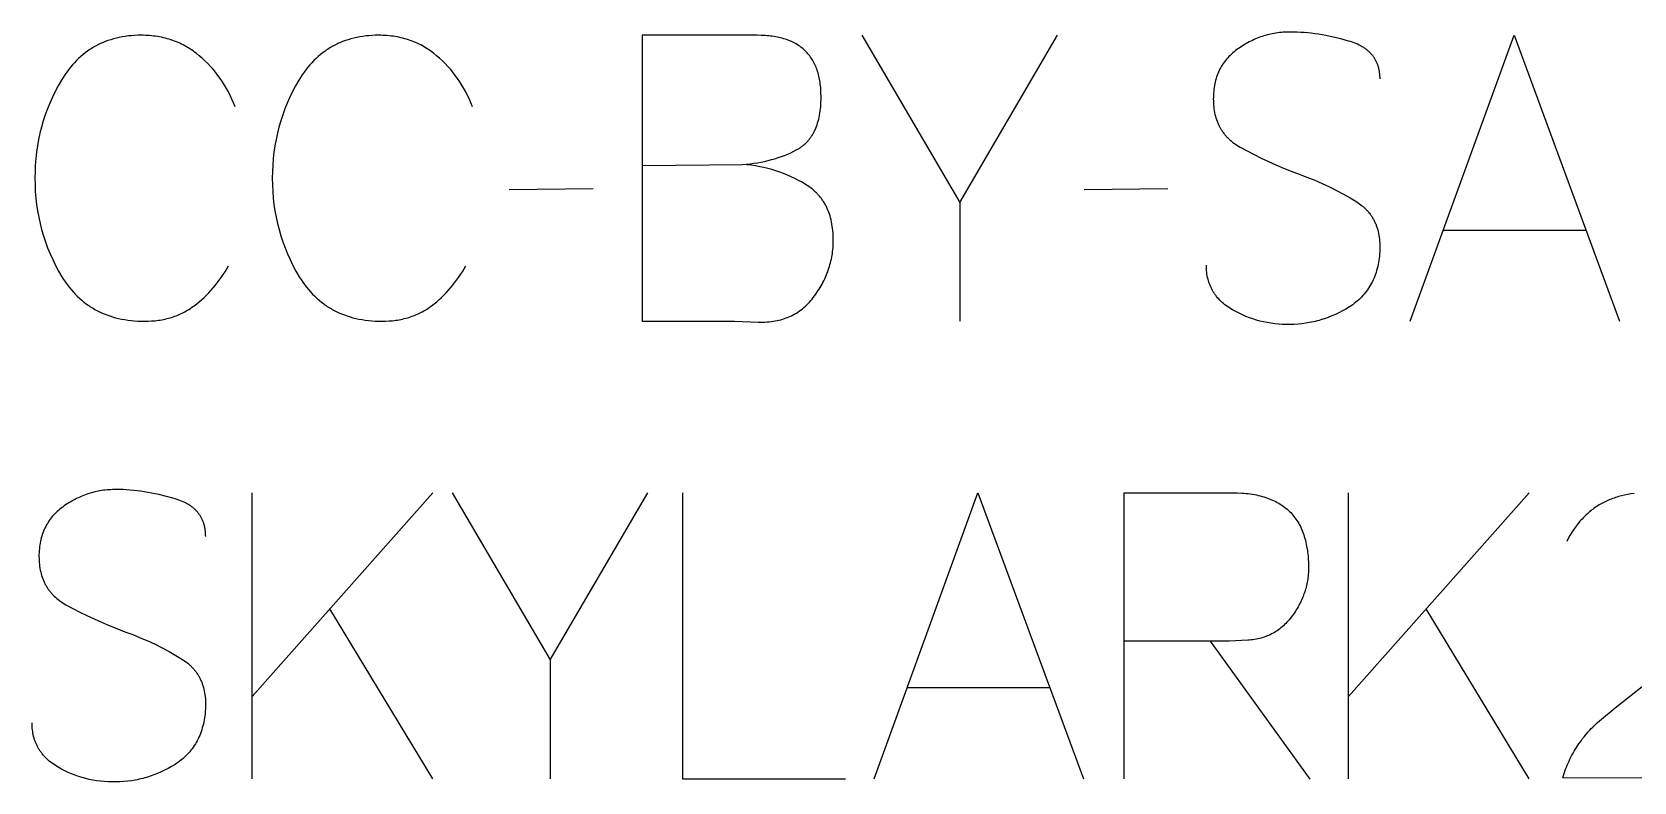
# Model space of a CAD drawing. Header units: millimetres. Extents: x -1220 to 1220, y -1270 to 3560.
# Drawn here: x -863.4 to -448.9, y 2892.2 to 3086.3 of the extents above; entities that cross this region are included whole.
import ezdxf

# ---------------------------------------------------------------- set-up
doc = ezdxf.new("R2010")
doc.units = ezdxf.units.MM
doc.layers.add('TC', color=220, linetype='Continuous', true_color=0xff00bb)

msp = doc.modelspace()

# ---------------------------------------------------------------- linework, layer by layer
at = {"layer": 'TC'}
for points in [[(-810.83, 3066.94), (-811.22, 3067.93), (-811.64, 3068.9), (-812.09, 3069.85), (-812.56, 3070.78), (-813.05, 3071.68), (-813.57, 3072.56), (-814.12, 3073.42), (-814.69, 3074.26), (-815.28, 3075.07), (-815.9, 3075.86), (-816.54, 3076.64), (-817.21, 3077.38), (-817.9, 3078.11), (-818.62, 3078.81), (-819.36, 3079.49), (-820.13, 3080.15), (-820.91, 3080.79), (-821.3, 3081.1), (-821.71, 3081.39), (-822.11, 3081.67), (-822.53, 3081.95), (-822.95, 3082.21), (-823.37, 3082.46), (-823.8, 3082.71), (-824.23, 3082.94), (-824.67, 3083.16), (-825.12, 3083.37), (-825.57, 3083.57), (-826.02, 3083.76), (-826.48, 3083.95), (-826.95, 3084.12), (-827.42, 3084.28), (-827.9, 3084.43), (-828.38, 3084.56), (-828.87, 3084.69), (-829.36, 3084.81), (-829.86, 3084.92), (-830.36, 3085.02), (-830.87, 3085.11), (-831.39, 3085.18), (-831.91, 3085.25), (-832.43, 3085.31), (-832.97, 3085.35), (-833.5, 3085.39), (-834.04, 3085.42), (-834.59, 3085.43), (-835.14, 3085.44), (-835.99, 3085.43), (-836.82, 3085.39), (-837.64, 3085.33), (-838.45, 3085.26), (-839.24, 3085.15), (-840.02, 3085.03), (-840.79, 3084.88), (-841.54, 3084.71), (-842.29, 3084.52), (-843.02, 3084.3), (-843.73, 3084.06), (-844.43, 3083.8), (-845.12, 3083.52), (-845.46, 3083.37), (-845.8, 3083.21), (-846.13, 3083.05), (-846.46, 3082.88), (-846.79, 3082.71), (-847.11, 3082.53), (-847.44, 3082.35), (-847.75, 3082.16), (-848.07, 3081.96), (-848.38, 3081.76), (-848.68, 3081.55), (-848.99, 3081.34), (-849.59, 3080.89), (-850.17, 3080.43), (-850.75, 3079.94), (-851.31, 3079.43), (-851.85, 3078.9), (-852.39, 3078.34), (-852.91, 3077.76), (-853.41, 3077.16), (-853.91, 3076.53), (-854.39, 3075.89), (-854.86, 3075.22), (-855.31, 3074.52), (-855.76, 3073.81), (-856.59, 3072.36), (-857.37, 3070.89), (-858.09, 3069.41), (-858.76, 3067.9), (-859.38, 3066.38), (-859.94, 3064.84), (-860.45, 3063.28), (-860.91, 3061.7), (-861.31, 3060.11), (-861.66, 3058.5), (-861.96, 3056.87), (-862.2, 3055.22), (-862.39, 3053.55), (-862.52, 3051.86), (-862.6, 3050.16), (-862.63, 3048.44), (-862.6, 3046.71), (-862.52, 3045.01), (-862.38, 3043.32), (-862.19, 3041.65), (-861.95, 3040), (-861.65, 3038.36), (-861.29, 3036.74), (-860.88, 3035.14), (-860.42, 3033.56), (-859.9, 3031.99), (-859.33, 3030.44), (-858.7, 3028.91), (-858.02, 3027.4), (-857.29, 3025.9), (-856.5, 3024.42), (-855.65, 3022.96), (-855.2, 3022.25), (-854.74, 3021.56), (-854.26, 3020.9), (-853.77, 3020.26), (-853.26, 3019.64), (-852.74, 3019.04), (-852.21, 3018.47), (-851.66, 3017.92), (-851.1, 3017.39), (-850.52, 3016.88), (-849.93, 3016.4), (-849.33, 3015.94), (-849.02, 3015.72), (-848.71, 3015.5), (-848.4, 3015.29), (-848.08, 3015.08), (-847.76, 3014.88), (-847.43, 3014.69), (-847.1, 3014.5), (-846.77, 3014.32), (-846.1, 3013.97), (-845.41, 3013.64), (-844.71, 3013.34), (-843.99, 3013.06), (-843.26, 3012.8), (-842.51, 3012.56), (-841.76, 3012.35), (-840.98, 3012.16), (-840.2, 3011.99), (-839.4, 3011.84), (-838.58, 3011.72), (-837.75, 3011.62), (-836.91, 3011.54), (-836.05, 3011.48), (-835.18, 3011.45), (-834.3, 3011.44), (-833.35, 3011.45), (-832.43, 3011.5), (-831.97, 3011.54), (-831.52, 3011.58), (-831.08, 3011.63), (-830.64, 3011.69), (-830.2, 3011.75), (-829.77, 3011.83), (-829.34, 3011.91), (-828.92, 3012), (-828.5, 3012.1), (-828.08, 3012.21), (-827.67, 3012.32), (-827.27, 3012.44), (-826.87, 3012.57), (-826.47, 3012.71), (-826.08, 3012.85), (-825.69, 3013.01), (-825.31, 3013.17), (-824.93, 3013.34), (-824.56, 3013.51), (-824.19, 3013.7), (-823.82, 3013.89), (-823.46, 3014.09), (-823.11, 3014.3), (-822.76, 3014.51), (-822.41, 3014.74), (-822.07, 3014.97), (-821.73, 3015.21), (-821.4, 3015.45), (-820.75, 3015.97), (-820.1, 3016.49), (-819.48, 3017.04), (-818.86, 3017.61), (-818.26, 3018.19), (-817.67, 3018.79), (-817.1, 3019.41), (-816.54, 3020.05), (-815.99, 3020.71), (-815.45, 3021.38), (-814.93, 3022.08), (-814.42, 3022.79), (-813.93, 3023.52), (-813.44, 3024.26), (-812.98, 3025.03), (-812.52, 3025.81)], [(-749.41, 3066.94), (-749.8, 3067.93), (-750.22, 3068.9), (-750.67, 3069.85), (-751.14, 3070.78), (-751.63, 3071.68), (-752.15, 3072.56), (-752.7, 3073.42), (-753.27, 3074.26), (-753.86, 3075.07), (-754.48, 3075.86), (-755.12, 3076.64), (-755.79, 3077.38), (-756.48, 3078.11), (-757.2, 3078.81), (-757.94, 3079.49), (-758.71, 3080.15), (-759.49, 3080.79), (-759.88, 3081.1), (-760.29, 3081.39), (-760.69, 3081.67), (-761.11, 3081.95), (-761.53, 3082.21), (-761.95, 3082.46), (-762.38, 3082.71), (-762.81, 3082.94), (-763.25, 3083.16), (-763.7, 3083.37), (-764.15, 3083.57), (-764.6, 3083.76), (-765.06, 3083.95), (-765.53, 3084.12), (-766, 3084.28), (-766.48, 3084.43), (-766.96, 3084.56), (-767.45, 3084.69), (-767.94, 3084.81), (-768.44, 3084.92), (-768.94, 3085.02), (-769.45, 3085.11), (-769.97, 3085.18), (-770.49, 3085.25), (-771.01, 3085.31), (-771.55, 3085.35), (-772.08, 3085.39), (-772.62, 3085.42), (-773.17, 3085.43), (-773.72, 3085.44), (-774.57, 3085.43), (-775.4, 3085.39), (-776.22, 3085.33), (-777.03, 3085.26), (-777.82, 3085.15), (-778.6, 3085.03), (-779.37, 3084.88), (-780.12, 3084.71), (-780.87, 3084.52), (-781.6, 3084.3), (-782.31, 3084.06), (-783.01, 3083.8), (-783.7, 3083.52), (-784.04, 3083.37), (-784.38, 3083.21), (-784.71, 3083.05), (-785.04, 3082.88), (-785.37, 3082.71), (-785.69, 3082.53), (-786.02, 3082.35), (-786.33, 3082.16), (-786.65, 3081.96), (-786.96, 3081.76), (-787.26, 3081.55), (-787.57, 3081.34), (-788.17, 3080.89), (-788.75, 3080.43), (-789.33, 3079.94), (-789.89, 3079.43), (-790.43, 3078.9), (-790.97, 3078.34), (-791.49, 3077.76), (-791.99, 3077.16), (-792.49, 3076.53), (-792.97, 3075.89), (-793.44, 3075.22), (-793.89, 3074.52), (-794.34, 3073.81), (-795.17, 3072.36), (-795.95, 3070.89), (-796.67, 3069.41), (-797.34, 3067.9), (-797.96, 3066.38), (-798.52, 3064.84), (-799.03, 3063.28), (-799.49, 3061.7), (-799.89, 3060.11), (-800.24, 3058.5), (-800.54, 3056.87), (-800.78, 3055.22), (-800.97, 3053.55), (-801.1, 3051.86), (-801.18, 3050.16), (-801.21, 3048.44), (-801.18, 3046.71), (-801.1, 3045.01), (-800.96, 3043.32), (-800.77, 3041.65), (-800.53, 3040), (-800.23, 3038.36), (-799.87, 3036.74), (-799.46, 3035.14), (-799, 3033.56), (-798.48, 3031.99), (-797.91, 3030.44), (-797.28, 3028.91), (-796.6, 3027.4), (-795.87, 3025.9), (-795.08, 3024.42), (-794.23, 3022.96), (-793.78, 3022.25), (-793.32, 3021.56), (-792.84, 3020.9), (-792.35, 3020.26), (-791.84, 3019.64), (-791.32, 3019.04), (-790.79, 3018.47), (-790.24, 3017.92), (-789.68, 3017.39), (-789.1, 3016.88), (-788.51, 3016.4), (-787.91, 3015.94), (-787.6, 3015.72), (-787.29, 3015.5), (-786.98, 3015.29), (-786.66, 3015.08), (-786.34, 3014.88), (-786.01, 3014.69), (-785.68, 3014.5), (-785.35, 3014.32), (-784.68, 3013.97), (-783.99, 3013.64), (-783.29, 3013.34), (-782.57, 3013.06), (-781.84, 3012.8), (-781.09, 3012.56), (-780.34, 3012.35), (-779.56, 3012.16), (-778.78, 3011.99), (-777.98, 3011.84), (-777.16, 3011.72), (-776.33, 3011.62), (-775.49, 3011.54), (-774.63, 3011.48), (-773.76, 3011.45), (-772.88, 3011.44), (-771.93, 3011.45), (-771.01, 3011.5), (-770.55, 3011.54), (-770.1, 3011.58), (-769.66, 3011.63), (-769.22, 3011.69), (-768.78, 3011.75), (-768.35, 3011.83), (-767.92, 3011.91), (-767.5, 3012), (-767.08, 3012.1), (-766.66, 3012.21), (-766.25, 3012.32), (-765.85, 3012.44), (-765.45, 3012.57), (-765.05, 3012.71), (-764.66, 3012.85), (-764.27, 3013.01), (-763.89, 3013.17), (-763.51, 3013.34), (-763.14, 3013.51), (-762.77, 3013.7), (-762.4, 3013.89), (-762.04, 3014.09), (-761.69, 3014.3), (-761.34, 3014.51), (-760.99, 3014.74), (-760.65, 3014.97), (-760.31, 3015.21), (-759.98, 3015.45), (-759.33, 3015.97), (-758.68, 3016.49), (-758.06, 3017.04), (-757.44, 3017.61), (-756.84, 3018.19), (-756.25, 3018.79), (-755.68, 3019.41), (-755.12, 3020.05), (-754.57, 3020.71), (-754.03, 3021.38), (-753.51, 3022.08), (-753, 3022.79), (-752.51, 3023.52), (-752.02, 3024.26), (-751.56, 3025.03), (-751.1, 3025.81)], [(-705.54, 3085.44), (-705.54, 3011.44), (-681.65, 3011.44), (-675.41, 3011.23), (-674.84, 3011.21), (-674.29, 3011.21), (-673.74, 3011.23), (-673.2, 3011.26), (-672.67, 3011.3), (-672.14, 3011.35), (-671.62, 3011.42), (-671.11, 3011.5), (-670.61, 3011.6), (-670.12, 3011.71), (-669.63, 3011.83), (-669.15, 3011.97), (-668.68, 3012.12), (-668.22, 3012.28), (-667.77, 3012.46), (-667.32, 3012.65), (-666.88, 3012.86), (-666.45, 3013.08), (-666.03, 3013.31), (-665.61, 3013.55), (-665.21, 3013.81), (-664.81, 3014.09), (-664.41, 3014.37), (-664.03, 3014.67), (-663.65, 3014.99), (-663.29, 3015.32), (-662.93, 3015.66), (-662.57, 3016.01), (-662.23, 3016.38), (-661.89, 3016.76), (-661.56, 3017.16), (-661.24, 3017.57), (-660.62, 3018.42), (-660.32, 3018.85), (-660.03, 3019.28), (-659.75, 3019.72), (-659.48, 3020.15), (-659.22, 3020.59), (-658.98, 3021.04), (-658.74, 3021.48), (-658.51, 3021.93), (-658.29, 3022.38), (-658.09, 3022.84), (-657.89, 3023.29), (-657.7, 3023.75), (-657.52, 3024.21), (-657.36, 3024.68), (-657.2, 3025.14), (-657.05, 3025.61), (-656.92, 3026.09), (-656.79, 3026.56), (-656.67, 3027.04), (-656.57, 3027.52), (-656.47, 3028), (-656.39, 3028.49), (-656.31, 3028.98), (-656.24, 3029.47), (-656.19, 3029.96), (-656.14, 3030.46), (-656.11, 3030.96), (-656.08, 3031.46), (-656.07, 3031.97), (-656.06, 3032.47), (-656.07, 3033.1), (-656.09, 3033.71), (-656.13, 3034.31), (-656.17, 3034.9), (-656.24, 3035.47), (-656.32, 3036.04), (-656.41, 3036.59), (-656.51, 3037.14), (-656.63, 3037.67), (-656.76, 3038.19), (-656.91, 3038.7), (-657.07, 3039.2), (-657.25, 3039.69), (-657.44, 3040.17), (-657.64, 3040.63), (-657.86, 3041.09), (-657.97, 3041.31), (-658.09, 3041.53), (-658.21, 3041.75), (-658.34, 3041.97), (-658.47, 3042.18), (-658.6, 3042.39), (-658.73, 3042.59), (-658.87, 3042.8), (-659.01, 3043), (-659.16, 3043.2), (-659.31, 3043.39), (-659.46, 3043.58), (-659.62, 3043.77), (-659.78, 3043.96), (-659.94, 3044.15), (-660.11, 3044.33), (-660.28, 3044.51), (-660.45, 3044.68), (-660.63, 3044.85), (-660.81, 3045.03), (-660.99, 3045.19), (-661.18, 3045.36), (-661.37, 3045.52), (-661.57, 3045.68), (-661.97, 3045.99), (-662.38, 3046.29), (-662.81, 3046.57), (-663.25, 3046.85), (-664.16, 3047.39), (-665.08, 3047.9), (-666.01, 3048.39), (-666.96, 3048.84), (-667.93, 3049.26), (-668.91, 3049.66), (-669.91, 3050.03), (-670.92, 3050.37), (-671.94, 3050.68), (-672.98, 3050.96), (-674.03, 3051.21), (-675.1, 3051.43), (-676.19, 3051.62), (-677.29, 3051.79), (-678.4, 3051.92), (-679.53, 3052.03)], [(-705.54, 3051.71), (-679.53, 3052.03), (-678.55, 3052.11), (-677.58, 3052.21), (-676.62, 3052.33), (-675.68, 3052.47), (-674.75, 3052.63), (-673.84, 3052.81), (-672.94, 3053.02), (-672.05, 3053.25), (-671.18, 3053.5), (-670.32, 3053.77), (-669.48, 3054.06), (-668.65, 3054.37), (-667.83, 3054.7), (-667.03, 3055.06), (-666.24, 3055.44), (-665.47, 3055.84), (-665.28, 3055.94), (-665.09, 3056.06), (-664.9, 3056.17), (-664.72, 3056.29), (-664.53, 3056.41), (-664.36, 3056.53), (-664.18, 3056.66), (-664.01, 3056.79), (-663.84, 3056.92), (-663.67, 3057.06), (-663.51, 3057.2), (-663.35, 3057.35), (-663.19, 3057.49), (-663.04, 3057.65), (-662.89, 3057.8), (-662.74, 3057.96), (-662.6, 3058.12), (-662.46, 3058.28), (-662.32, 3058.45), (-662.18, 3058.62), (-662.05, 3058.8), (-661.92, 3058.97), (-661.79, 3059.16), (-661.67, 3059.34), (-661.55, 3059.53), (-661.43, 3059.72), (-661.32, 3059.91), (-661.21, 3060.11), (-661.1, 3060.31), (-660.99, 3060.52), (-660.89, 3060.73), (-660.79, 3060.94), (-660.7, 3061.15), (-660.6, 3061.37), (-660.43, 3061.82), (-660.26, 3062.28), (-660.11, 3062.75), (-659.97, 3063.24), (-659.84, 3063.74), (-659.73, 3064.25), (-659.62, 3064.78), (-659.53, 3065.32), (-659.45, 3065.87), (-659.39, 3066.44), (-659.33, 3067.02), (-659.29, 3067.61), (-659.26, 3068.22), (-659.24, 3068.84), (-659.23, 3069.47), (-659.25, 3070.46), (-659.27, 3070.94), (-659.3, 3071.41), (-659.33, 3071.87), (-659.38, 3072.33), (-659.43, 3072.78), (-659.49, 3073.22), (-659.56, 3073.65), (-659.64, 3074.07), (-659.72, 3074.49), (-659.81, 3074.9), (-659.91, 3075.3), (-660.02, 3075.69), (-660.14, 3076.08), (-660.26, 3076.46), (-660.4, 3076.83), (-660.54, 3077.19), (-660.69, 3077.55), (-660.84, 3077.89), (-661.01, 3078.23), (-661.18, 3078.56), (-661.36, 3078.89), (-661.55, 3079.2), (-661.75, 3079.51), (-661.96, 3079.81), (-662.17, 3080.1), (-662.39, 3080.39), (-662.62, 3080.66), (-662.86, 3080.93), (-663.1, 3081.19), (-663.36, 3081.45), (-663.62, 3081.69), (-663.89, 3081.93), (-664.17, 3082.16), (-664.45, 3082.38), (-664.75, 3082.6), (-665.05, 3082.8), (-665.36, 3083), (-665.68, 3083.19), (-666, 3083.38), (-666.34, 3083.55), (-666.68, 3083.72), (-667.03, 3083.88), (-667.39, 3084.03), (-667.75, 3084.17), (-668.13, 3084.31), (-668.51, 3084.44), (-668.9, 3084.56), (-669.3, 3084.67), (-669.71, 3084.78), (-670.12, 3084.88), (-670.54, 3084.97), (-670.97, 3085.05), (-671.41, 3085.12), (-671.86, 3085.19), (-672.32, 3085.25), (-672.78, 3085.3), (-673.25, 3085.34), (-673.73, 3085.37), (-674.71, 3085.42), (-675.73, 3085.44), (-705.54, 3085.44)], [(-648.66, 3085.44), (-623.29, 3042.2), (-598.03, 3085.44)], [(-514.62, 3074.13), (-514.62, 3074.59), (-514.63, 3074.82), (-514.65, 3075.04), (-514.67, 3075.27), (-514.69, 3075.49), (-514.71, 3075.71), (-514.74, 3075.92), (-514.78, 3076.13), (-514.82, 3076.34), (-514.86, 3076.55), (-514.9, 3076.76), (-514.95, 3076.96), (-515.01, 3077.16), (-515.06, 3077.36), (-515.13, 3077.55), (-515.19, 3077.75), (-515.26, 3077.94), (-515.33, 3078.13), (-515.41, 3078.31), (-515.49, 3078.49), (-515.58, 3078.67), (-515.67, 3078.85), (-515.76, 3079.03), (-515.86, 3079.2), (-515.96, 3079.37), (-516.07, 3079.54), (-516.17, 3079.7), (-516.29, 3079.86), (-516.41, 3080.02), (-516.53, 3080.18), (-516.65, 3080.34), (-516.78, 3080.49), (-516.91, 3080.64), (-517.05, 3080.79), (-517.19, 3080.93), (-517.34, 3081.07), (-517.49, 3081.21), (-517.64, 3081.35), (-517.8, 3081.48), (-517.96, 3081.62), (-518.12, 3081.75), (-518.29, 3081.87), (-518.46, 3082), (-518.64, 3082.12), (-518.82, 3082.24), (-519.01, 3082.36), (-519.2, 3082.47), (-519.39, 3082.58), (-519.59, 3082.69), (-519.79, 3082.8), (-519.99, 3082.9), (-520.41, 3083.1), (-520.85, 3083.29), (-521.3, 3083.48), (-521.77, 3083.65), (-522.26, 3083.81), (-522.76, 3083.96), (-524.75, 3084.5), (-526.71, 3084.97), (-528.63, 3085.37), (-530.53, 3085.7), (-531.46, 3085.84), (-532.39, 3085.96), (-533.3, 3086.06), (-534.21, 3086.14), (-535.11, 3086.2), (-536.01, 3086.25), (-536.89, 3086.27), (-537.77, 3086.28), (-538.25, 3086.28), (-538.73, 3086.26), (-539.2, 3086.24), (-539.67, 3086.21), (-540.14, 3086.17), (-540.61, 3086.12), (-541.07, 3086.07), (-541.53, 3086), (-541.98, 3085.92), (-542.44, 3085.84), (-542.89, 3085.75), (-543.33, 3085.64), (-543.78, 3085.53), (-544.22, 3085.41), (-544.65, 3085.28), (-545.09, 3085.15), (-545.52, 3085), (-545.95, 3084.84), (-546.37, 3084.68), (-546.8, 3084.51), (-547.21, 3084.32), (-547.63, 3084.13), (-548.04, 3083.93), (-548.45, 3083.73), (-548.86, 3083.51), (-549.26, 3083.28), (-549.66, 3083.05), (-550.06, 3082.8), (-550.45, 3082.55), (-550.84, 3082.29), (-551.23, 3082.02), (-551.62, 3081.74), (-551.99, 3081.46), (-552.36, 3081.17), (-552.71, 3080.87), (-553.05, 3080.57), (-553.38, 3080.25), (-553.7, 3079.93), (-554.01, 3079.61), (-554.3, 3079.27), (-554.58, 3078.93), (-554.85, 3078.58), (-555.11, 3078.22), (-555.35, 3077.86), (-555.59, 3077.48), (-555.81, 3077.1), (-556.02, 3076.72), (-556.22, 3076.32), (-556.4, 3075.92), (-556.57, 3075.5), (-556.74, 3075.09), (-556.89, 3074.66), (-557.02, 3074.22), (-557.15, 3073.78), (-557.26, 3073.33), (-557.36, 3072.88), (-557.45, 3072.41), (-557.53, 3071.94), (-557.6, 3071.46), (-557.65, 3070.97), (-557.69, 3070.48), (-557.72, 3069.97), (-557.74, 3069.46), (-557.75, 3068.95), (-557.74, 3068.41), (-557.72, 3067.89), (-557.69, 3067.38), (-557.64, 3066.88), (-557.58, 3066.38), (-557.5, 3065.9), (-557.41, 3065.42), (-557.31, 3064.95), (-557.2, 3064.5), (-557.07, 3064.05), (-556.92, 3063.61), (-556.77, 3063.18), (-556.68, 3062.97), (-556.6, 3062.76), (-556.51, 3062.55), (-556.41, 3062.34), (-556.32, 3062.14), (-556.22, 3061.94), (-556.11, 3061.74), (-556, 3061.55), (-555.89, 3061.35), (-555.78, 3061.16), (-555.66, 3060.97), (-555.54, 3060.78), (-555.42, 3060.6), (-555.29, 3060.42), (-555.16, 3060.24), (-555.02, 3060.06), (-554.88, 3059.88), (-554.74, 3059.71), (-554.6, 3059.54), (-554.45, 3059.37), (-554.3, 3059.2), (-554.14, 3059.04), (-553.99, 3058.88), (-553.82, 3058.72), (-553.49, 3058.41), (-553.14, 3058.1), (-552.78, 3057.81), (-552.41, 3057.52), (-552.02, 3057.25), (-551.62, 3056.98), (-551.2, 3056.72), (-550.77, 3056.47), (-549.01, 3055.51), (-547.2, 3054.57), (-545.36, 3053.66), (-543.48, 3052.77), (-541.55, 3051.91), (-539.59, 3051.08), (-537.59, 3050.27), (-535.55, 3049.49), (-533.51, 3048.73), (-531.52, 3047.93), (-529.59, 3047.1), (-527.7, 3046.22), (-525.86, 3045.3), (-524.07, 3044.34), (-522.33, 3043.34), (-520.64, 3042.31), (-520.23, 3042.04), (-519.84, 3041.76), (-519.46, 3041.47), (-519.27, 3041.32), (-519.09, 3041.17), (-518.92, 3041.02), (-518.74, 3040.86), (-518.57, 3040.71), (-518.41, 3040.55), (-518.24, 3040.38), (-518.08, 3040.22), (-517.93, 3040.05), (-517.77, 3039.88), (-517.63, 3039.71), (-517.48, 3039.53), (-517.34, 3039.36), (-517.2, 3039.18), (-517.07, 3039), (-516.94, 3038.81), (-516.81, 3038.62), (-516.69, 3038.44), (-516.57, 3038.24), (-516.45, 3038.05), (-516.34, 3037.85), (-516.23, 3037.65), (-516.13, 3037.45), (-516.02, 3037.25), (-515.93, 3037.04), (-515.83, 3036.83), (-515.74, 3036.62), (-515.65, 3036.41), (-515.57, 3036.19), (-515.49, 3035.98), (-515.42, 3035.76), (-515.34, 3035.53), (-515.27, 3035.31), (-515.21, 3035.08), (-515.09, 3034.62), (-514.98, 3034.14), (-514.89, 3033.66), (-514.81, 3033.17), (-514.75, 3032.67), (-514.71, 3032.15), (-514.67, 3031.63), (-514.65, 3031.1), (-514.65, 3030.56), (-514.66, 3030.01), (-514.68, 3029.45), (-514.72, 3028.88), (-514.77, 3028.31), (-514.84, 3027.75), (-514.92, 3027.2), (-515.01, 3026.65), (-515.11, 3026.12), (-515.22, 3025.59), (-515.35, 3025.08), (-515.49, 3024.57), (-515.64, 3024.07), (-515.8, 3023.59), (-515.98, 3023.11), (-516.17, 3022.64), (-516.37, 3022.17), (-516.58, 3021.72), (-516.81, 3021.28), (-517.05, 3020.85), (-517.3, 3020.42), (-517.56, 3020), (-517.84, 3019.6), (-518.13, 3019.2), (-518.43, 3018.81), (-518.74, 3018.43), (-519.06, 3018.06), (-519.4, 3017.7), (-519.75, 3017.35), (-520.11, 3017.01), (-520.49, 3016.67), (-520.87, 3016.35), (-521.27, 3016.03), (-521.68, 3015.72), (-522.11, 3015.43), (-522.55, 3015.14), (-523.44, 3014.6), (-524.33, 3014.09), (-525.24, 3013.62), (-526.16, 3013.19), (-527.09, 3012.79), (-528.02, 3012.42), (-528.97, 3012.08), (-529.44, 3011.93), (-529.92, 3011.78), (-530.4, 3011.64), (-530.88, 3011.51), (-531.37, 3011.39), (-531.85, 3011.28), (-532.34, 3011.18), (-532.83, 3011.08), (-533.82, 3010.91), (-534.82, 3010.78), (-535.83, 3010.69), (-536.85, 3010.62), (-537.87, 3010.59), (-538.89, 3010.59), (-539.89, 3010.63), (-540.88, 3010.69), (-541.86, 3010.79), (-542.83, 3010.92), (-543.79, 3011.08), (-544.73, 3011.27), (-545.67, 3011.49), (-546.6, 3011.74), (-547.51, 3012.03), (-548.42, 3012.34), (-549.31, 3012.69), (-550.19, 3013.07), (-551.07, 3013.48), (-551.93, 3013.92), (-552.78, 3014.4), (-553.2, 3014.65), (-553.6, 3014.9), (-553.99, 3015.16), (-554.37, 3015.43), (-554.73, 3015.71), (-555.08, 3015.99), (-555.42, 3016.29), (-555.74, 3016.58), (-556.05, 3016.89), (-556.35, 3017.2), (-556.63, 3017.52), (-556.9, 3017.85), (-557.03, 3018.02), (-557.16, 3018.19), (-557.28, 3018.36), (-557.4, 3018.53), (-557.52, 3018.7), (-557.64, 3018.88), (-557.75, 3019.05), (-557.85, 3019.23), (-557.96, 3019.41), (-558.06, 3019.6), (-558.16, 3019.78), (-558.25, 3019.97), (-558.34, 3020.16), (-558.43, 3020.35), (-558.51, 3020.54), (-558.59, 3020.73), (-558.67, 3020.93), (-558.75, 3021.12), (-558.82, 3021.32), (-558.88, 3021.52), (-559.01, 3021.93), (-559.12, 3022.35), (-559.22, 3022.77), (-559.31, 3023.2), (-559.38, 3023.63), (-559.44, 3024.07), (-559.49, 3024.53), (-559.52, 3024.98), (-559.54, 3025.45), (-559.55, 3025.92)], [(-506.79, 3011.44), (-479.94, 3085.44), (-452.67, 3011.44)], [(-718.22, 3045.69), (-739.89, 3045.48)], [(-623.29, 3042.2), (-623.29, 3011.44)], [(-569.48, 3045.69), (-591.15, 3045.48)], [(-498.23, 3035.01), (-461.44, 3035.01)], [(-818.44, 2955.73), (-818.45, 2956.19), (-818.46, 2956.42), (-818.47, 2956.64), (-818.49, 2956.87), (-818.51, 2957.09), (-818.54, 2957.31), (-818.57, 2957.52), (-818.6, 2957.73), (-818.64, 2957.94), (-818.68, 2958.15), (-818.73, 2958.36), (-818.78, 2958.56), (-818.83, 2958.76), (-818.89, 2958.96), (-818.95, 2959.15), (-819.01, 2959.35), (-819.08, 2959.54), (-819.16, 2959.73), (-819.23, 2959.91), (-819.32, 2960.09), (-819.4, 2960.27), (-819.49, 2960.45), (-819.58, 2960.63), (-819.68, 2960.8), (-819.78, 2960.97), (-819.89, 2961.14), (-820, 2961.3), (-820.11, 2961.46), (-820.23, 2961.62), (-820.35, 2961.78), (-820.47, 2961.94), (-820.6, 2962.09), (-820.74, 2962.24), (-820.87, 2962.39), (-821.02, 2962.53), (-821.16, 2962.67), (-821.31, 2962.81), (-821.46, 2962.95), (-821.62, 2963.08), (-821.78, 2963.22), (-821.95, 2963.35), (-822.11, 2963.47), (-822.29, 2963.6), (-822.46, 2963.72), (-822.64, 2963.84), (-822.83, 2963.96), (-823.02, 2964.07), (-823.21, 2964.18), (-823.41, 2964.29), (-823.61, 2964.4), (-823.81, 2964.5), (-824.23, 2964.7), (-824.67, 2964.89), (-825.12, 2965.08), (-825.59, 2965.25), (-826.08, 2965.41), (-826.58, 2965.56), (-828.57, 2966.1), (-830.53, 2966.57), (-832.46, 2966.97), (-834.35, 2967.3), (-835.28, 2967.44), (-836.21, 2967.56), (-837.13, 2967.66), (-838.04, 2967.74), (-838.94, 2967.8), (-839.83, 2967.85), (-840.71, 2967.87), (-841.59, 2967.88), (-842.07, 2967.88), (-842.55, 2967.86), (-843.02, 2967.84), (-843.5, 2967.81), (-843.96, 2967.77), (-844.43, 2967.72), (-844.89, 2967.67), (-845.35, 2967.6), (-845.81, 2967.52), (-846.26, 2967.44), (-846.71, 2967.35), (-847.16, 2967.24), (-847.6, 2967.13), (-848.04, 2967.01), (-848.48, 2966.88), (-848.91, 2966.75), (-849.34, 2966.6), (-849.77, 2966.44), (-850.2, 2966.28), (-850.62, 2966.11), (-851.04, 2965.92), (-851.45, 2965.73), (-851.87, 2965.53), (-852.27, 2965.33), (-852.68, 2965.11), (-853.08, 2964.88), (-853.48, 2964.65), (-853.88, 2964.4), (-854.28, 2964.15), (-854.67, 2963.89), (-855.05, 2963.62), (-855.44, 2963.34), (-855.82, 2963.06), (-856.18, 2962.77), (-856.54, 2962.47), (-856.88, 2962.17), (-857.21, 2961.85), (-857.52, 2961.53), (-857.83, 2961.21), (-858.12, 2960.87), (-858.4, 2960.53), (-858.67, 2960.18), (-858.93, 2959.82), (-859.18, 2959.46), (-859.41, 2959.08), (-859.63, 2958.7), (-859.84, 2958.32), (-860.04, 2957.92), (-860.22, 2957.52), (-860.4, 2957.1), (-860.56, 2956.69), (-860.71, 2956.26), (-860.85, 2955.82), (-860.97, 2955.38), (-861.09, 2954.93), (-861.19, 2954.48), (-861.28, 2954.01), (-861.36, 2953.54), (-861.42, 2953.06), (-861.48, 2952.57), (-861.52, 2952.08), (-861.55, 2951.57), (-861.57, 2951.06), (-861.57, 2950.55), (-861.56, 2950.01), (-861.54, 2949.49), (-861.51, 2948.98), (-861.46, 2948.48), (-861.4, 2947.98), (-861.33, 2947.5), (-861.24, 2947.02), (-861.13, 2946.55), (-861.02, 2946.1), (-860.89, 2945.65), (-860.75, 2945.21), (-860.59, 2944.78), (-860.51, 2944.57), (-860.42, 2944.36), (-860.33, 2944.15), (-860.24, 2943.94), (-860.14, 2943.74), (-860.04, 2943.54), (-859.93, 2943.34), (-859.83, 2943.15), (-859.72, 2942.95), (-859.6, 2942.76), (-859.48, 2942.57), (-859.36, 2942.38), (-859.24, 2942.2), (-859.11, 2942.02), (-858.98, 2941.84), (-858.85, 2941.66), (-858.71, 2941.48), (-858.57, 2941.31), (-858.42, 2941.14), (-858.27, 2940.97), (-858.12, 2940.8), (-857.97, 2940.64), (-857.81, 2940.48), (-857.65, 2940.32), (-857.31, 2940.01), (-856.97, 2939.7), (-856.6, 2939.41), (-856.23, 2939.12), (-855.84, 2938.85), (-855.44, 2938.58), (-855.02, 2938.32), (-854.59, 2938.07), (-852.83, 2937.11), (-851.03, 2936.17), (-849.18, 2935.26), (-847.3, 2934.37), (-845.38, 2933.51), (-843.41, 2932.68), (-841.41, 2931.87), (-839.37, 2931.09), (-837.33, 2930.33), (-835.35, 2929.53), (-833.41, 2928.7), (-831.52, 2927.82), (-829.68, 2926.9), (-827.89, 2925.94), (-826.16, 2924.94), (-824.47, 2923.91), (-824.06, 2923.64), (-823.66, 2923.36), (-823.28, 2923.07), (-823.1, 2922.92), (-822.92, 2922.77), (-822.74, 2922.62), (-822.56, 2922.46), (-822.39, 2922.31), (-822.23, 2922.15), (-822.07, 2921.98), (-821.91, 2921.82), (-821.75, 2921.65), (-821.6, 2921.48), (-821.45, 2921.31), (-821.3, 2921.13), (-821.16, 2920.96), (-821.03, 2920.78), (-820.89, 2920.6), (-820.76, 2920.41), (-820.63, 2920.22), (-820.51, 2920.04), (-820.39, 2919.84), (-820.28, 2919.65), (-820.16, 2919.45), (-820.05, 2919.25), (-819.95, 2919.05), (-819.85, 2918.85), (-819.75, 2918.64), (-819.66, 2918.43), (-819.56, 2918.22), (-819.48, 2918.01), (-819.39, 2917.79), (-819.31, 2917.58), (-819.24, 2917.36), (-819.17, 2917.13), (-819.1, 2916.91), (-819.03, 2916.68), (-818.91, 2916.22), (-818.81, 2915.74), (-818.71, 2915.26), (-818.64, 2914.77), (-818.58, 2914.27), (-818.53, 2913.75), (-818.49, 2913.23), (-818.48, 2912.7), (-818.47, 2912.16), (-818.48, 2911.61), (-818.51, 2911.05), (-818.55, 2910.48), (-818.6, 2909.91), (-818.66, 2909.35), (-818.74, 2908.8), (-818.83, 2908.25), (-818.93, 2907.72), (-819.05, 2907.19), (-819.17, 2906.68), (-819.31, 2906.17), (-819.46, 2905.67), (-819.63, 2905.19), (-819.8, 2904.71), (-819.99, 2904.24), (-820.19, 2903.77), (-820.41, 2903.32), (-820.63, 2902.88), (-820.87, 2902.45), (-821.12, 2902.02), (-821.38, 2901.6), (-821.66, 2901.2), (-821.95, 2900.8), (-822.25, 2900.41), (-822.56, 2900.03), (-822.89, 2899.66), (-823.22, 2899.3), (-823.57, 2898.95), (-823.94, 2898.61), (-824.31, 2898.27), (-824.7, 2897.95), (-825.1, 2897.63), (-825.51, 2897.32), (-825.93, 2897.03), (-826.37, 2896.74), (-827.26, 2896.2), (-828.16, 2895.69), (-829.07, 2895.22), (-829.98, 2894.79), (-830.91, 2894.39), (-831.84, 2894.02), (-832.79, 2893.68), (-833.26, 2893.53), (-833.74, 2893.38), (-834.22, 2893.24), (-834.7, 2893.11), (-835.19, 2892.99), (-835.68, 2892.88), (-836.17, 2892.78), (-836.66, 2892.68), (-837.65, 2892.51), (-838.65, 2892.38), (-839.65, 2892.29), (-840.67, 2892.22), (-841.7, 2892.19), (-842.71, 2892.19), (-843.71, 2892.23), (-844.7, 2892.29), (-845.68, 2892.39), (-846.65, 2892.52), (-847.61, 2892.68), (-848.56, 2892.87), (-849.49, 2893.09), (-850.42, 2893.34), (-851.33, 2893.63), (-852.24, 2893.94), (-853.13, 2894.29), (-854.02, 2894.67), (-854.89, 2895.08), (-855.75, 2895.52), (-856.6, 2896), (-857.02, 2896.25), (-857.42, 2896.5), (-857.81, 2896.76), (-858.19, 2897.03), (-858.55, 2897.31), (-858.9, 2897.59), (-859.24, 2897.89), (-859.56, 2898.18), (-859.87, 2898.49), (-860.17, 2898.8), (-860.45, 2899.12), (-860.73, 2899.45), (-860.86, 2899.62), (-860.98, 2899.79), (-861.11, 2899.96), (-861.23, 2900.13), (-861.34, 2900.3), (-861.46, 2900.48), (-861.57, 2900.65), (-861.68, 2900.83), (-861.78, 2901.01), (-861.88, 2901.2), (-861.98, 2901.38), (-862.07, 2901.57), (-862.16, 2901.76), (-862.25, 2901.95), (-862.34, 2902.14), (-862.42, 2902.33), (-862.49, 2902.53), (-862.57, 2902.72), (-862.64, 2902.92), (-862.71, 2903.12), (-862.83, 2903.53), (-862.95, 2903.95), (-863.04, 2904.37), (-863.13, 2904.8), (-863.2, 2905.23), (-863.26, 2905.67), (-863.31, 2906.13), (-863.34, 2906.58), (-863.36, 2907.05), (-863.37, 2907.52)], [(-806.39, 2914.29), (-759.66, 2967.04)], [(-806.39, 2893.04), (-806.39, 2967.04)], [(-754.69, 2967.04), (-729.32, 2923.8), (-704.06, 2967.04)], [(-695.07, 2967.04), (-695.07, 2893.04), (-652.89, 2893.04)], [(-645.49, 2893.04), (-618.64, 2967.04), (-591.37, 2893.04)], [(-580.79, 2893.04), (-580.79, 2967.04), (-552.78, 2967.04), (-551.57, 2967.02), (-550.4, 2966.96), (-549.83, 2966.92), (-549.27, 2966.87), (-548.71, 2966.81), (-548.17, 2966.73), (-547.64, 2966.65), (-547.12, 2966.56), (-546.6, 2966.47), (-546.1, 2966.36), (-545.6, 2966.24), (-545.12, 2966.11), (-544.64, 2965.97), (-544.18, 2965.83), (-543.72, 2965.67), (-543.27, 2965.51), (-542.84, 2965.33), (-542.41, 2965.15), (-541.99, 2964.95), (-541.58, 2964.75), (-541.19, 2964.54), (-540.8, 2964.32), (-540.42, 2964.09), (-540.05, 2963.84), (-539.69, 2963.59), (-539.34, 2963.33), (-539, 2963.06), (-538.67, 2962.79), (-538.34, 2962.5), (-538.03, 2962.2), (-537.73, 2961.89), (-537.44, 2961.58), (-537.15, 2961.25), (-536.88, 2960.92), (-536.62, 2960.57), (-536.36, 2960.22), (-536.12, 2959.85), (-535.88, 2959.48), (-535.66, 2959.1), (-535.44, 2958.71), (-535.23, 2958.3), (-535.04, 2957.89), (-534.85, 2957.47), (-534.67, 2957.04), (-534.5, 2956.6), (-534.35, 2956.15), (-534.2, 2955.7), (-534.06, 2955.23), (-533.93, 2954.75), (-533.81, 2954.27), (-533.7, 2953.77), (-533.6, 2953.26), (-533.51, 2952.75), (-533.42, 2952.23), (-533.35, 2951.69), (-533.29, 2951.15), (-533.24, 2950.6), (-533.19, 2950.03), (-533.14, 2948.88), (-533.12, 2947.69), (-533.12, 2947.26), (-533.13, 2946.82), (-533.16, 2946.39), (-533.19, 2945.97), (-533.23, 2945.54), (-533.27, 2945.12), (-533.33, 2944.69), (-533.39, 2944.28), (-533.47, 2943.86), (-533.55, 2943.44), (-533.64, 2943.03), (-533.74, 2942.62), (-533.85, 2942.21), (-533.97, 2941.81), (-534.09, 2941.41), (-534.23, 2941), (-534.37, 2940.61), (-534.52, 2940.21), (-534.68, 2939.82), (-534.85, 2939.42), (-535.03, 2939.03), (-535.22, 2938.65), (-535.41, 2938.26), (-535.61, 2937.88), (-535.83, 2937.5), (-536.05, 2937.12), (-536.28, 2936.75), (-536.52, 2936.37), (-536.76, 2936), (-537.02, 2935.63), (-537.28, 2935.26), (-537.83, 2934.54), (-538.11, 2934.19), (-538.4, 2933.86), (-538.69, 2933.53), (-538.99, 2933.22), (-539.29, 2932.92), (-539.6, 2932.62), (-539.92, 2932.34), (-540.24, 2932.07), (-540.57, 2931.81), (-540.9, 2931.56), (-541.24, 2931.33), (-541.58, 2931.1), (-541.94, 2930.88), (-542.29, 2930.68), (-542.66, 2930.49), (-543.03, 2930.3), (-543.4, 2930.13), (-543.78, 2929.97), (-544.17, 2929.82), (-544.57, 2929.68), (-544.97, 2929.55), (-545.37, 2929.44), (-545.78, 2929.33), (-546.2, 2929.23), (-546.62, 2929.15), (-547.05, 2929.08), (-547.49, 2929.01), (-547.93, 2928.96), (-548.38, 2928.92), (-548.83, 2928.89), (-553.63, 2928.66), (-558.59, 2928.66), (-580.69, 2928.66)], [(-522.76, 2914.29), (-476.03, 2967.04)], [(-522.76, 2893.04), (-522.76, 2967.04)], [(-448.89, 2966.84), (-449.73, 2966.73), (-450.55, 2966.59), (-451.36, 2966.43), (-452.15, 2966.25), (-452.93, 2966.04), (-453.31, 2965.93), (-453.69, 2965.81), (-454.06, 2965.68), (-454.43, 2965.55), (-454.79, 2965.41), (-455.16, 2965.27), (-455.51, 2965.12), (-455.87, 2964.96), (-456.22, 2964.8), (-456.56, 2964.63), (-456.9, 2964.45), (-457.24, 2964.27), (-457.57, 2964.09), (-457.9, 2963.89), (-458.23, 2963.69), (-458.55, 2963.49), (-458.86, 2963.27), (-459.18, 2963.06), (-459.49, 2962.83), (-459.79, 2962.6), (-460.09, 2962.37), (-460.39, 2962.12), (-460.68, 2961.87), (-460.97, 2961.62), (-461.26, 2961.36), (-461.54, 2961.09), (-461.81, 2960.82), (-462.09, 2960.54), (-462.35, 2960.25), (-462.62, 2959.96), (-462.88, 2959.66), (-463.14, 2959.36), (-463.64, 2958.73), (-464.12, 2958.08), (-464.59, 2957.41), (-465.04, 2956.71), (-465.48, 2955.98), (-465.9, 2955.23), (-466.31, 2954.46)], [(-759.66, 2893.04), (-786.3, 2937.01)], [(-476.03, 2893.04), (-502.67, 2937.01)], [(-558.59, 2928.66), (-532.8, 2892.93)], [(-729.32, 2923.8), (-729.32, 2893.04)], [(-636.93, 2916.61), (-600.14, 2916.61)], [(-422.22, 2893.14), (-467.36, 2893.25), (-467, 2894.37), (-466.61, 2895.47), (-466.4, 2896.01), (-466.18, 2896.55), (-465.95, 2897.08), (-465.71, 2897.6), (-465.47, 2898.12), (-465.21, 2898.63), (-464.95, 2899.14), (-464.68, 2899.64), (-464.4, 2900.13), (-464.11, 2900.62), (-463.81, 2901.1), (-463.5, 2901.57), (-463.19, 2902.04), (-462.87, 2902.51), (-462.53, 2902.96), (-462.19, 2903.42), (-461.84, 2903.86), (-461.48, 2904.3), (-461.12, 2904.73), (-460.74, 2905.16), (-460.36, 2905.58), (-459.96, 2906), (-459.56, 2906.41), (-459.15, 2906.81), (-458.73, 2907.21), (-458.31, 2907.6), (-457.87, 2907.99), (-453.76, 2911.39), (-450.08, 2914.34), (-446.36, 2917.21)]]:
    msp.add_lwpolyline(points, dxfattribs=at)

doc.saveas('drawing.dxf')
